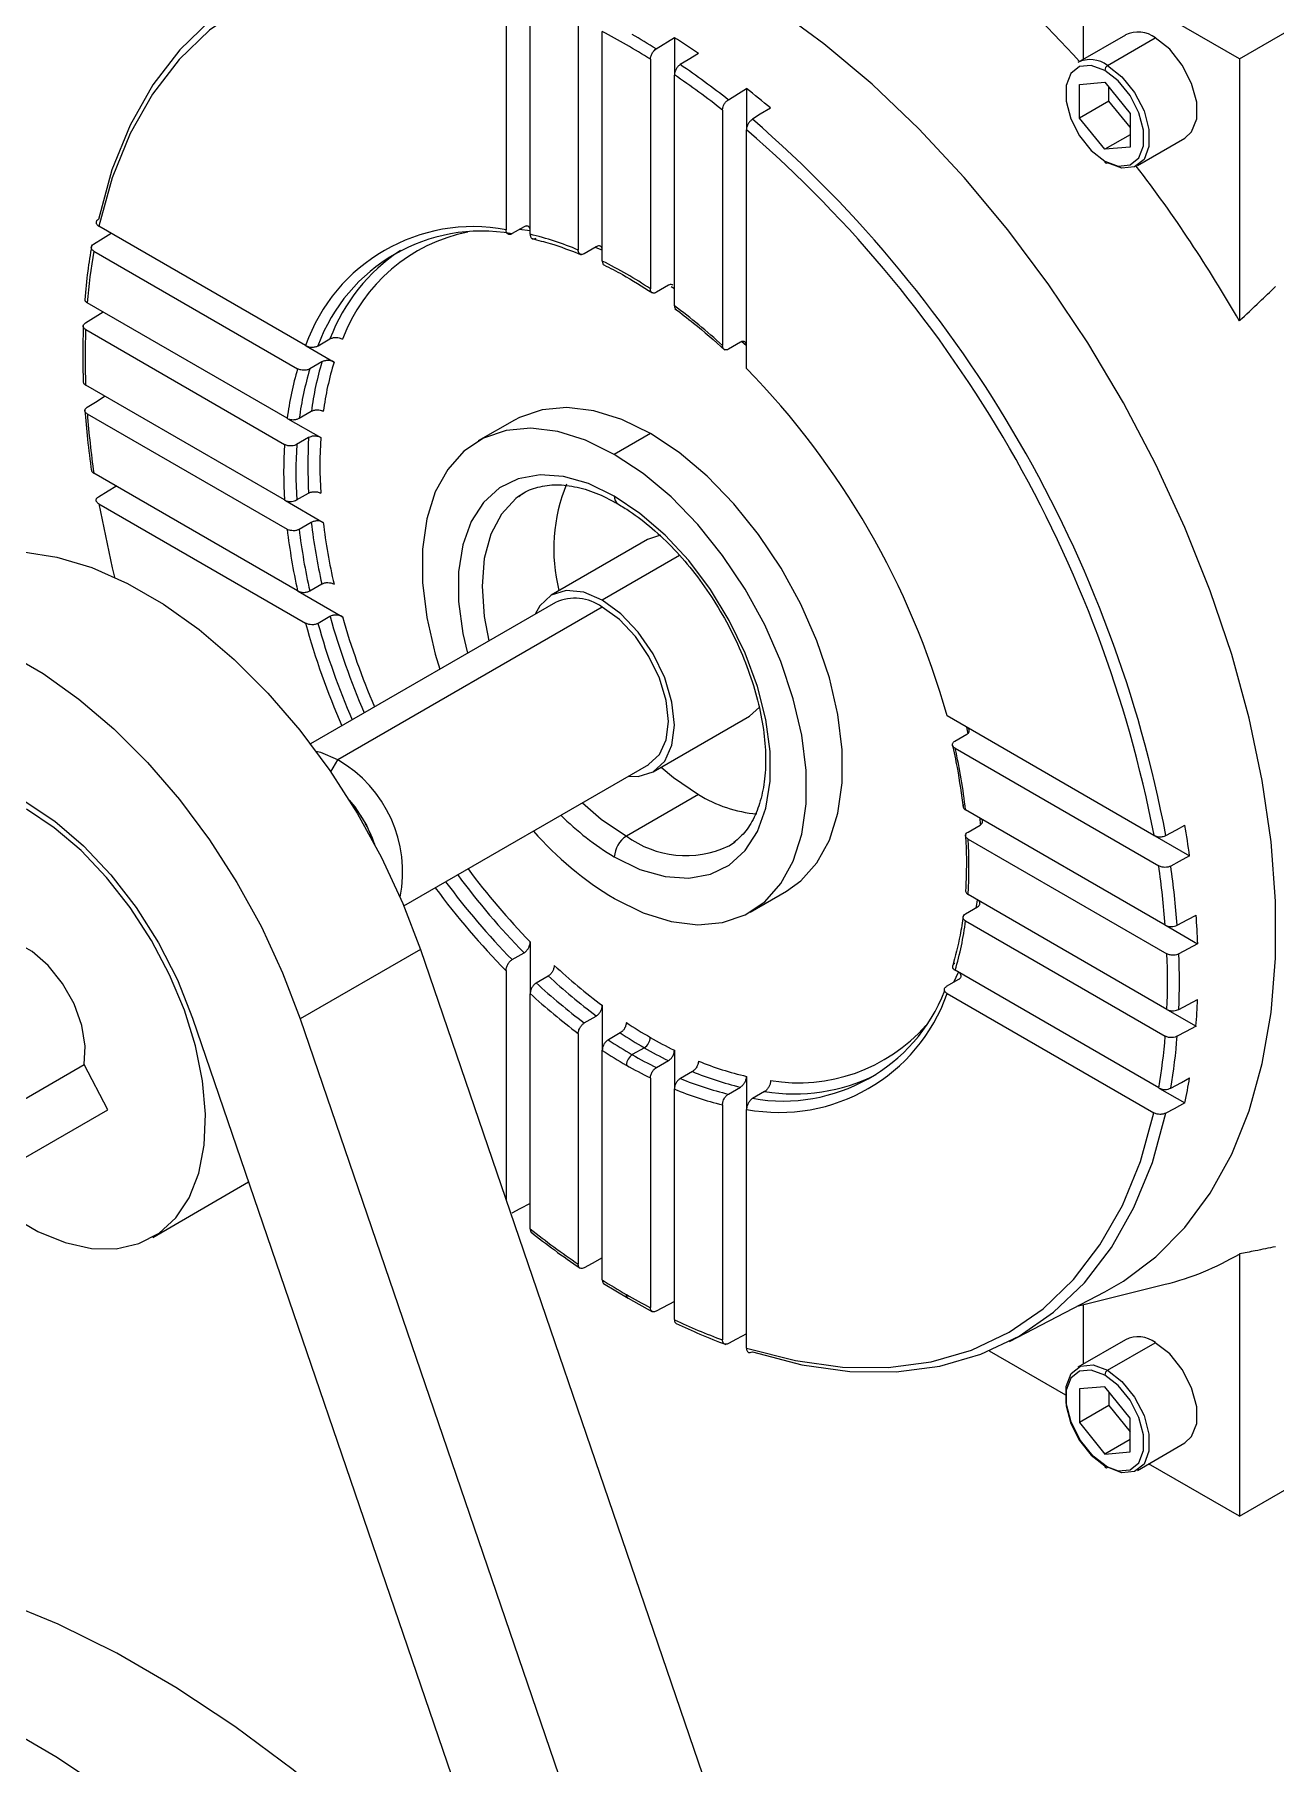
# Model space of a CAD drawing. Header units: millimetres. Extents: x 0 to 841, y 0 to 594.
# Drawn here: x 287.3 to 360.3, y 360.6 to 462.3 of the extents above; entities that cross this region are included whole.
import ezdxf

# ---------------------------------------------------------------- set-up
doc = ezdxf.new("R2010")
doc.units = ezdxf.units.MM

msp = doc.modelspace()

# ---------------------------------------------------------------- linework, layer by layer
at = {"color": 7, "linetype": 'Continuous', "lineweight": 25}
for p, q in [((358.15, 460.9), (348.96, 466.21)), ((348.96, 466.21), (348.96, 460.86)), ((315.02, 464.9), (315.02, 450.85)), ((316.43, 450.58), (316.43, 464.41)), ((358.15, 460.9), (363.81, 464.17)), ((319.26, 463.22), (319.26, 449.65)), ((320.67, 449), (320.67, 462.51)), ((323.84, 461.49), (324.92, 462.15)), ((324.92, 462.15), (324.92, 459.95)), ((351.45, 462.3), (348.65, 460.68)), ((350.4, 460.51), (353.2, 462.13)), ((323.5, 460.88), (323.5, 447.37)), ((358.15, 460.9), (358.15, 445.48)), ((324.92, 446.38), (324.92, 459.95)), ((329.16, 459.16), (329.16, 456.73)), ((348.75, 459.4), (350.23, 459.54)), ((348.75, 457.42), (348.75, 459.4)), ((350.23, 459.54), (351.72, 457.69)), ((350.48, 458.42), (350.48, 459.23)), ((327.74, 457.88), (327.74, 444.04)), ((350.48, 458.42), (348.75, 457.42)), ((351.72, 456.88), (350.48, 458.42)), ((329.16, 442.68), (329.16, 456.73)), ((350.23, 455.58), (348.75, 457.42)), ((351.72, 457.69), (351.72, 455.71)), ((351.72, 456.43), (350.23, 455.58)), ((351.72, 455.71), (350.23, 455.58)), ((352.15, 454.62), (354.95, 456.24)), ((303.22, 444.03), (291.05, 451.06)), ((316.08, 451.02), (315.37, 450.62)), ((316.43, 450.79), (315.79, 450.86)), ((290.76, 449.59), (302.75, 442.67)), ((320.32, 449.85), (319.61, 449.44)), ((324.56, 447.58), (323.86, 447.17)), ((302.13, 439.76), (290.38, 446.54)), ((324.92, 447.37), (324.73, 447.49)), ((290.27, 445.37), (291.31, 446.01)), ((290.29, 444.97), (301.98, 438.21)), ((303.26, 444.01), (304.9, 443.06)), ((303.95, 444.02), (304.65, 444.43)), ((328.8, 444.23), (328.1, 443.82)), ((329.16, 444.01), (328.87, 444.28)), ((304.17, 443.07), (303.47, 442.66)), ((301.98, 434.95), (290.29, 441.7)), ((290.38, 440.01), (302.13, 433.23)), ((302.18, 439.73), (304.11, 438.62)), ((302.85, 439.76), (303.55, 440.17)), ((315.5, 439.65), (313.38, 438.42)), ((303.4, 438.62), (302.69, 438.21)), ((323.5, 438.86), (321.38, 437.63)), ((302.75, 429.61), (290.76, 436.53)), ((302.69, 434.95), (303.4, 435.35)), ((316.09, 435.37), (315.69, 435.11)), ((291.05, 434.73), (303.22, 427.7)), ((302.03, 434.92), (304.26, 433.63)), ((303.55, 433.63), (302.85, 433.22)), ((323.33, 432.62), (317.67, 429.35)), ((324.09, 432.88), (323.33, 432.62)), ((325.21, 431.68), (320.67, 429.06)), ((302.79, 429.58), (305.39, 428.08)), ((303.47, 429.6), (304.17, 430.01)), ((317.92, 428.92), (303.5, 420.6)), ((320.67, 428.65), (305.12, 419.67)), ((304.65, 428.1), (303.95, 427.69)), ((323.67, 418.96), (329.33, 422.23)), ((353.12, 415.22), (340.96, 422.25)), ((341.41, 420.76), (342.12, 421.17)), ((342.19, 421.2), (342.11, 421.58)), ((341.43, 420.34), (353.41, 413.42)), ((304.7, 418.95), (305.12, 419.67)), ((309, 411.07), (323.42, 419.39)), ((326.33, 417.63), (322.09, 415.18)), ((353.79, 409.94), (342.04, 416.72)), ((342.92, 415.87), (342.9, 416.23)), ((306.8, 415.81), (307.28, 414.7)), ((342.19, 415.41), (342.9, 415.82)), ((342.19, 415), (353.89, 408.25)), ((353.17, 415.2), (355.22, 414.01)), ((328.09, 414.58), (328.48, 414.84)), ((329.38, 410.71), (331.5, 411.93)), ((342.04, 410.6), (342.74, 411.01)), ((353.89, 404.98), (342.19, 411.74)), ((342.04, 410.19), (353.79, 403.4)), ((353.84, 409.91), (355.69, 408.84)), ((316.43, 408.96), (316.43, 405.9)), ((309.98, 408.5), (302.91, 404.42)), ((309.98, 408.5), (330.26, 349.21)), ((315.37, 407.91), (316.08, 408.31)), ((355.69, 408.84), (354.58, 408.24)), ((315.02, 407.26), (315.02, 393.78)), ((317.49, 406.94), (316.78, 406.53)), ((341.35, 406.58), (341.62, 407.17)), ((353.41, 400.36), (341.43, 407.28)), ((316.43, 392.07), (316.43, 405.9)), ((340.93, 406.34), (341.64, 406.75)), ((340.96, 405.91), (353.12, 398.89)), ((320.67, 405.21), (320.67, 402.58)), ((353.93, 404.96), (355.6, 403.99)), ((354.58, 404.98), (355.69, 405.57)), ((296.57, 404.47), (316.97, 344.8)), ((302.91, 404.42), (322.65, 346.69)), ((319.61, 404.18), (320.32, 404.59)), ((319.26, 403.57), (319.26, 389.99)), ((321.73, 403.6), (321.03, 403.19)), ((320.67, 389.07), (320.67, 402.58)), ((323.15, 402.72), (322.44, 402.32)), ((323.86, 401.56), (324.56, 401.97)), ((324.92, 402.58), (324.92, 400.3)), ((276.05, 393.56), (290.19, 401.73)), ((291.59, 399.08), (290.19, 401.73)), ((323.5, 400.94), (323.5, 387.44)), ((325.98, 401.33), (325.27, 400.92)), ((329.16, 401.04), (329.16, 399.1)), ((324.92, 386.73), (324.92, 400.3)), ((328.1, 400), (328.8, 400.41)), ((330.22, 400.15), (329.51, 399.74)), ((353.46, 400.33), (354.94, 399.48)), ((277.45, 390.91), (291.59, 399.08)), ((327.74, 399.37), (327.74, 385.54)), ((329.16, 385.05), (329.16, 399.1)), ((294.23, 391.57), (299.87, 394.83)), ((358.15, 390.59), (358.15, 375.17)), ((320.75, 388.86), (322.19, 387.99)), ((348.61, 387.52), (353.79, 388.81)), ((322.19, 387.99), (323.63, 387.19)), ((324.92, 387.8), (323.84, 387.22)), ((344.62, 385.44), (350.24, 388.37)), ((348.96, 387.61), (348.96, 384.11)), ((351.45, 385.55), (348.65, 383.93)), ((343.44, 384.89), (347.92, 382.3)), ((350.4, 383.75), (353.2, 385.37)), ((350.23, 382.78), (348.75, 382.65)), ((348.75, 382.65), (348.75, 380.67)), ((351.72, 380.93), (350.23, 382.78)), ((350.48, 382.47), (350.48, 381.67)), ((350.48, 381.67), (348.75, 380.67)), ((350.48, 381.67), (351.72, 380.13)), ((348.75, 380.67), (350.23, 378.82)), ((351.72, 378.95), (351.72, 380.93)), ((351.72, 379.68), (350.23, 378.82)), ((352.15, 377.86), (354.95, 379.48)), ((350.23, 378.82), (351.72, 378.95)), ((358.15, 375.17), (363.81, 378.43)), ((358.15, 375.17), (352.81, 378.25))]:
    msp.add_line(p, q, dxfattribs=at)
at = {"color": 7, "linetype": 'Continuous', "lineweight": 25, "flags": 128}
for points in [[(315.36, 465.51), (312.44, 466.27), (309.61, 466.66), (306.9, 466.69), (304.32, 466.35), (301.91, 465.65), (299.67, 464.59), (297.63, 463.18), (295.82, 461.44), (294.24, 459.38), (292.9, 457.01), (291.83, 454.37), (291.03, 451.46)], [(315.02, 464.9), (312.15, 465.63), (309.37, 466.01), (306.7, 466.04), (304.16, 465.7), (301.78, 465), (299.58, 463.96), (297.57, 462.58), (295.78, 460.86), (294.22, 458.83), (292.91, 456.51), (291.85, 453.91), (291.05, 451.06)], [(350.24, 388.37), (351.33, 389), (353.24, 390.42), (354.95, 392.15), (356.44, 394.17), (357.7, 396.46), (358.72, 399.01), (359.49, 401.8), (360.01, 404.8), (360.27, 407.99), (360.27, 411.35), (360.01, 414.84), (359.49, 418.44), (358.72, 422.12), (357.7, 425.85), (356.44, 429.6), (354.95, 433.34), (353.24, 437.04), (351.33, 440.67), (349.23, 444.2), (346.95, 447.61), (344.53, 450.85), (341.97, 453.92), (339.3, 456.78), (336.54, 459.41), (333.71, 461.79), (330.83, 463.91)], [(354.95, 456.24), (355.34, 456.6), (355.64, 457.37), (355.64, 458.36), (355.34, 459.46), (354.79, 460.54), (354.05, 461.47), (353.2, 462.13)], [(326.33, 461.22), (325.73, 460.85), (325.26, 460.56)], [(350.23, 460.22), (349.44, 460.52), (348.75, 460.46), (348.23, 460.04), (347.96, 459.33), (347.96, 458.41), (348.23, 457.38), (348.75, 456.37), (349.44, 455.51), (350.23, 454.89)], [(350.23, 454.89), (351.02, 454.59), (351.72, 454.66), (352.23, 455.07), (352.51, 455.78), (352.51, 456.71), (352.23, 457.73), (351.72, 458.74), (351.02, 459.61), (350.23, 460.22)], [(350.4, 460.51), (351.24, 459.85), (351.99, 458.92), (352.54, 457.84), (352.83, 456.74), (352.83, 455.75), (352.54, 454.98), (351.99, 454.54), (351.24, 454.48), (350.4, 454.79)], [(328.09, 458.49), (328.69, 458.87), (329.16, 459.16)], [(330.57, 458.01), (329.97, 457.64), (329.5, 457.35)], [(290.74, 449.99), (291.32, 450.35), (291.78, 450.64)], [(320.67, 449.64), (320.31, 449.78), (320.25, 449.81)], [(290.37, 440.41), (290.95, 440.77), (291.4, 441.05)], [(323.5, 438.86), (321.82, 439.68), (320.17, 440.2), (318.59, 440.4), (317.13, 440.26), (315.81, 439.81), (315.5, 439.65)], [(321.38, 437.63), (319.69, 438.46), (318.05, 438.98), (316.47, 439.17), (315.01, 439.04), (313.69, 438.59), (312.53, 437.82), (311.58, 436.75), (310.85, 435.42), (310.35, 433.84), (310.1, 432.06), (310.1, 430.1), (310.35, 428.03), (310.85, 425.87), (311.12, 424.99)], [(331.5, 411.93), (332.35, 412.54), (333.3, 413.6), (334.03, 414.94), (334.53, 416.52), (334.78, 418.3), (334.78, 420.25), (334.53, 422.33), (334.03, 424.48), (333.3, 426.67), (332.35, 428.83), (331.2, 430.93), (329.87, 432.91), (328.41, 434.73), (326.84, 436.35), (325.19, 437.74), (323.5, 438.86)], [(321.38, 411.5), (323.07, 410.67), (324.72, 410.16), (326.29, 409.96), (327.75, 410.09), (329.08, 410.55), (330.23, 411.31), (331.18, 412.38), (331.91, 413.71), (332.41, 415.29), (332.66, 417.08), (332.66, 419.03), (332.41, 421.11), (331.91, 423.26), (331.18, 425.44), (330.23, 427.61), (329.08, 429.7), (327.75, 431.68), (326.29, 433.5), (324.72, 435.13), (323.07, 436.51), (321.38, 437.63)], [(321.38, 435.18), (319.87, 435.91), (318.4, 436.33), (317.01, 436.43), (315.73, 436.2), (314.62, 435.66), (313.68, 434.81), (312.96, 433.69), (312.47, 432.32), (312.22, 430.73), (312.22, 428.98), (312.47, 427.1), (312.74, 425.93)], [(291.03, 435.13), (291.61, 435.49), (292.06, 435.77)], [(291.05, 434.73), (291.85, 430.95), (291.98, 430.41)], [(315.69, 435.11), (315.59, 435.03), (314.74, 434.12), (314.11, 432.93), (313.73, 431.5), (313.6, 429.87), (313.73, 428.1), (314, 426.66)], [(321.38, 413.95), (322.89, 413.22), (324.37, 412.8), (325.76, 412.71), (327.03, 412.93), (328.14, 413.47), (329.08, 414.32), (329.8, 415.44), (330.29, 416.82), (330.54, 418.4), (330.54, 420.15), (330.29, 422.03), (329.8, 423.97), (329.08, 425.93), (328.14, 427.85), (327.03, 429.68), (325.76, 431.38), (324.37, 432.88), (322.89, 434.16), (321.38, 435.18)], [(281.05, 430.73), (281.36, 430.9), (282.97, 431.54), (284.73, 431.88), (286.61, 431.89), (288.59, 431.59), (290.65, 430.97), (292.75, 430.04), (294.86, 428.82), (296.96, 427.33), (299.01, 425.57), (301, 423.59), (302.88, 421.4), (304.64, 419.03), (306.25, 416.52), (307.69, 413.91), (308.94, 411.22), (309.98, 408.5)], [(320.67, 429.06), (319.58, 429.52), (318.55, 429.63), (317.67, 429.35), (317, 428.73), (316.72, 428.23)], [(322.22, 418.7), (322.79, 418.69), (323.67, 418.96), (324.35, 419.59), (324.77, 420.52), (324.92, 421.71), (324.77, 423.06), (324.35, 424.49), (323.67, 425.89), (322.79, 427.18), (321.77, 428.26), (320.67, 429.06)], [(323.42, 419.39), (323.42, 419.4), (324.04, 419.97), (324.43, 420.83), (324.56, 421.91), (324.43, 423.15), (324.04, 424.46), (323.42, 425.75), (322.62, 426.92), (321.68, 427.92), (320.67, 428.65)], [(270.55, 423.1), (271.59, 424.62), (272.84, 425.86), (274.28, 426.81), (275.9, 427.46), (277.66, 427.8), (279.54, 427.81), (281.52, 427.51), (283.58, 426.89), (285.68, 425.96), (287.79, 424.74), (289.89, 423.24), (291.94, 421.49), (293.92, 419.51), (295.81, 417.32), (297.57, 414.95), (299.18, 412.44), (300.62, 409.83), (301.87, 407.14), (302.91, 404.42)], [(329.33, 422.23), (329.33, 422.23), (329.93, 422.76)], [(305.12, 419.67), (304.11, 420.1), (303.83, 420.16)], [(324.13, 419.23), (324.86, 418.62), (326.33, 417.63)], [(276.9, 415.83), (277.79, 417.04), (278.9, 417.94), (280.22, 418.5), (281.7, 418.71), (283.3, 418.56), (285, 418.06), (286.73, 417.22), (288.47, 416.06), (290.16, 414.61), (291.77, 412.9), (293.25, 410.98), (294.56, 408.9), (295.68, 406.72), (296.57, 404.47)], [(305.79, 417.29), (306.11, 416.89), (306.8, 415.81)], [(319.5, 417.13), (320.61, 416.18), (322.09, 415.18)], [(285.84, 392.88), (287.46, 391.92), (289.07, 391.27), (290.62, 390.92), (292.08, 390.9), (293.42, 391.2), (294.6, 391.81), (295.59, 392.71), (296.38, 393.9), (296.94, 395.34), (297.26, 396.99), (297.33, 398.82), (297.16, 400.78), (296.74, 402.84), (296.09, 404.93), (295.22, 407.02), (294.15, 409.04), (292.9, 410.97), (291.51, 412.74), (290.01, 414.32), (288.43, 415.67), (286.81, 416.76)], [(353.83, 415.21), (354.45, 415.55), (354.94, 415.81)], [(355.22, 414.01), (354.6, 413.68), (354.11, 413.41)], [(342.67, 410.97), (342.68, 411.04), (342.74, 411.42)], [(354.49, 409.93), (355.11, 410.26), (355.6, 410.53)], [(290.19, 401.73), (290.26, 402.82), (290.06, 404.04), (289.6, 405.3), (288.92, 406.51), (288.08, 407.56), (287.13, 408.39), (286.15, 408.93), (285.22, 409.13), (284.4, 408.98), (284.23, 408.89)], [(355.6, 403.99), (354.98, 403.66), (354.49, 403.4)], [(354.11, 400.35), (354.74, 400.68), (355.22, 400.95)], [(329.16, 385.05), (332.03, 384.32), (334.81, 383.94), (337.48, 383.91), (340.02, 384.25), (342.39, 384.94), (344.6, 385.99), (346.6, 387.37), (348.39, 389.09), (349.95, 391.12), (351.27, 393.44), (352.33, 396.04), (353.12, 398.89)], [(329.5, 384.83), (332.42, 384.07), (335.24, 383.68), (337.96, 383.65), (340.53, 383.99), (342.95, 384.69), (345.19, 385.75), (347.22, 387.16), (349.04, 388.9), (350.62, 390.97), (351.95, 393.33), (353.03, 395.98), (353.83, 398.88)], [(354.94, 399.48), (354.32, 399.14), (353.83, 398.88)], [(316.43, 393.57), (315.83, 393.25), (315.36, 393)], [(320.67, 390.36), (320.07, 390.04), (319.6, 389.78)], [(329.16, 385.89), (328.56, 385.57), (328.09, 385.32)], [(354.95, 379.48), (355.34, 379.85), (355.64, 380.61), (355.64, 381.6), (355.34, 382.71), (354.79, 383.79), (354.05, 384.71), (353.2, 385.37)], [(350.4, 378.04), (349.55, 378.7), (348.8, 379.62), (348.25, 380.7), (347.96, 381.81), (347.96, 382.8), (348.25, 383.56), (348.8, 384), (349.55, 384.07), (350.4, 383.75)], [(350.23, 383.47), (349.44, 383.76), (348.75, 383.7), (348.23, 383.29), (347.96, 382.58), (347.96, 381.65), (348.23, 380.62), (348.75, 379.61), (349.44, 378.75), (350.23, 378.13)], [(350.23, 378.13), (351.02, 377.84), (351.72, 377.9), (352.23, 378.31), (352.51, 379.02), (352.51, 379.95), (352.23, 380.98), (351.72, 381.99), (351.02, 382.85), (350.23, 383.47)], [(350.4, 383.75), (351.24, 383.09), (351.99, 382.17), (352.54, 381.09), (352.83, 379.99), (352.83, 378.99), (352.54, 378.23), (351.99, 377.79), (351.24, 377.72), (350.4, 378.04)], [(316.32, 346.69), (315.59, 347.55), (312.44, 351.06), (309.2, 354.35), (305.87, 357.42), (302.48, 360.24), (299.05, 362.8), (295.59, 365.09), (292.12, 367.1), (288.66, 368.81), (285.22, 370.22), (281.83, 371.32), (278.51, 372.11), (275.26, 372.57), (272.11, 372.71), (269.07, 372.53), (266.16, 372.02), (263.39, 371.2), (261.13, 370.23)], [(309.49, 342.33), (308.52, 343.47), (305.37, 346.98), (302.13, 350.27), (298.8, 353.33), (295.41, 356.16), (291.98, 358.72), (288.52, 361.01), (285.05, 363.02), (281.59, 364.73), (278.15, 366.14), (274.76, 367.24), (271.43, 368.02), (268.19, 368.49), (265.04, 368.63), (262, 368.44), (261.56, 368.39)]]:
    msp.add_lwpolyline(points, dxfattribs=at)
at = {"color": 7, "linetype": 'Continuous', "lineweight": 25}
for centre, radius, start, end in [((304.61, 420.61), 59.66, 42.2774, 59.1869), ((300.89, 424.98), 42.43, 57.7969, 62.2085), ((300.26, 423.95), 44.33, 57.8567, 59.9911), ((299.78, 422.13), 47.26, 55.8115, 57.8599), ((352.19, 460.81), 1.67, 52.4853, 116.2043), ((349.38, 459.19), 1.67, 52.4853, 116.2043), ((296.14, 417.72), 51.11, 51.8024, 55.734), ((296.25, 417.91), 51.58, 51.8869, 55.7794), ((350.59, 460.21), 0.359, 122.6055, 177.3945), ((294.61, 415.06), 56.02, 50.0619, 51.9235), ((281.12, 401.32), 73.34, 10.9264, 49.0736), ((281.04, 401.28), 74.11, 10.8368, 49.1632), ((350.33, 454.87), 0.102, 170.786, 309.2033), ((287.41, 405), 81.5, 29.7787, 37.4771), ((313.09, 440.57), 10.46, 79.3714, 160.6393), ((313.58, 440.52), 10.25, 79.9614, 160.0493), ((314.75, 440.92), 9.99, 101.4226, 159.5194), ((324.58, 443.82), 34.31, 170.3113, 175.4398), ((314.81, 440.58), 10.86, 123.5899, 159.2476), ((311.94, 432.12), 19, 67.3503, 76.3377), ((308.69, 424.98), 26.85, 56.5159, 63.4894), ((303.7, 417.84), 35.56, 47.4641, 53.3787), ((332.69, 443.33), 42.44, 177.7946, 182.2054), ((320.98, 437.33), 19, 163.6679, 172.6537), ((321.23, 437.34), 18.54, 163.3202, 172.5153), ((321.94, 437.75), 18.54, 163.3202, 172.5153), ((322.19, 437.76), 18.09, 162.9572, 172.3717), ((295.08, 409.39), 47.64, 15.6598, 44.3402), ((341.36, 443.82), 51.12, 184.268, 188.1991), ((329.73, 436.99), 26.38, 176.4514, 183.5486), ((329.97, 436.99), 25.91, 176.3867, 183.6133), ((328.79, 436.58), 26.86, 176.5138, 183.4862), ((329.03, 436.58), 26.38, 176.4514, 183.5486), ((327.85, 432.08), 10.03, 157.6853, 194.1919), ((321.88, 435.13), 0.503, 174.3799, 234.2983), ((338.41, 437.75), 35.1, 186.7356, 192.7429), ((338.64, 437.76), 34.63, 186.8521, 192.956), ((337.47, 437.33), 35.57, 186.623, 192.5368), ((337.7, 437.34), 35.1, 186.7356, 192.7429), ((319.06, 426.41), 2.76, 54.3174, 114.3721), ((346.69, 439.7), 45.1, 195.4287, 203.5733), ((346.68, 439.67), 44.38, 195.6683, 203.446), ((347.39, 440.08), 44.38, 195.6683, 203.446), ((347.37, 440.06), 43.66, 195.9168, 203.3145), ((306.71, 412.62), 35.57, 6.623, 12.5368), ((301.27, 413.04), 7.66, 348.9748, 59.8315), ((300.07, 412.26), 7.61, 18.6805, 41.3141), ((330.45, 424.27), 7.82, 238.1876, 264.9533), ((329.51, 427.61), 15.89, 224.8226, 239.2226), ((331.63, 428.66), 19.98, 221.3118, 239.152), ((322.92, 413.88), 1.54, 122.6055, 177.3945), ((325.58, 419.9), 5.87, 233.4704, 295.2191), ((315.38, 413.37), 26.86, 356.5138, 3.4862), ((299.75, 406.14), 56.03, 8.078, 9.9393), ((347.79, 439.33), 43.66, 216.68, 224.0837), ((302.81, 406.13), 51.12, 4.268, 8.1991), ((303.04, 406.13), 51.59, 4.2226, 8.1146), ((347.14, 438.91), 45.1, 216.4212, 224.5718), ((347.11, 438.92), 44.38, 216.5485, 224.3322), ((347.82, 439.32), 44.38, 216.5485, 224.3322), ((323.2, 412.62), 19, 343.6679, 352.6537), ((308.46, 407.07), 47.27, 2.1425, 4.1906), ((311.48, 406.62), 42.44, 357.7946, 2.2054), ((311.71, 406.61), 42.91, 357.8188, 2.1812), ((341.31, 432.72), 35.09, 227.2581, 233.2661), ((341.44, 432.91), 34.62, 227.0449, 233.1496), ((340.47, 432.11), 35.56, 227.4641, 233.3787), ((340.6, 432.31), 35.09, 227.2581, 233.2661), ((331.09, 409.38), 10.46, 259.3714, 340.6393), ((331.31, 409.81), 10.22, 259.8977, 338.6175), ((316.92, 407.07), 38.8, 355.4499, 357.7859), ((337.19, 427.01), 27.35, 236.4857, 239.9716), ((332.22, 410.65), 9.99, 260.4893, 318.5737), ((336.36, 426.4), 27.82, 236.547, 239.9727), ((337.07, 426.81), 27.82, 236.547, 239.9727), ((322.73, 403.37), 0.768, 302.6055, 357.3945), ((335.77, 424.56), 24.52, 239.968, 243.717), ((319.59, 406.13), 34.31, 350.3113, 355.4398), ((319.82, 406.13), 34.78, 350.4287, 355.4916), ((336.24, 426.19), 28.29, 236.6062, 239.9737), ((322.86, 401.67), 0.768, 122.6055, 177.3945), ((334.95, 423.95), 24.99, 239.9693, 243.6487), ((335.65, 424.36), 24.99, 239.9693, 243.6487), ((333.21, 418.66), 18.08, 247.6323, 257.0485), ((334.83, 423.75), 25.46, 239.9705, 243.5829), ((332.37, 418.04), 18.54, 247.4887, 256.6855), ((333.07, 418.45), 18.54, 247.4887, 256.6855), ((331.96, 410.86), 10.85, 260.7601, 296.4064), ((324.55, 406.14), 31.11, 347.64, 350.3951), ((332.23, 417.83), 19, 247.3503, 256.3377), ((348.04, 432.23), 51.11, 231.8024, 235.734), ((349.86, 404.68), 16.35, 283.8974, 300.4704), ((344.02, 426.19), 43.86, 237.8332, 239.9908), ((342.61, 423.74), 41.03, 239.99, 242.2457), ((322.33, 388.19), 0.247, 173.8287, 234.8248), ((339.65, 417.7), 34.3, 244.5636, 249.6931), ((352.19, 384.05), 1.67, 52.4853, 116.2043), ((350.59, 383.45), 0.359, 122.6055, 177.3945), ((350.33, 378.12), 0.102, 170.786, 309.2033)]:
    msp.add_arc(centre, radius, start, end, dxfattribs=at)
for points, knots in [([(323.5, 460.88), (323.5, 460.91), (323.51, 460.98), (323.54, 461.08), (323.58, 461.18), (323.64, 461.29), (323.73, 461.4), (323.81, 461.46), (323.84, 461.49)], [0, 0, 0, 0, 0.153843, 0.299506, 0.436985, 0.566277, 0.79935, 1, 1, 1, 1]), ([(325.26, 460.56), (325.21, 460.53), (325.12, 460.46), (325.01, 460.31), (324.95, 460.17), (324.92, 460.05), (324.92, 459.99), (324.92, 459.95)], [0, 0, 0, 0, 0.24282, 0.499273, 0.711913, 0.846625, 1, 1, 1, 1]), ([(327.74, 457.88), (327.75, 457.92), (327.75, 457.98), (327.78, 458.1), (327.84, 458.24), (327.95, 458.39), (328.04, 458.46), (328.09, 458.49)], [0, 0, 0, 0, 0.153409, 0.288025, 0.500136, 0.757348, 1, 1, 1, 1]), ([(329.5, 457.35), (329.46, 457.31), (329.39, 457.26), (329.31, 457.16), (329.24, 457.06), (329.19, 456.95), (329.16, 456.83), (329.16, 456.77), (329.16, 456.73)], [0, 0, 0, 0, 0.241665, 0.368751, 0.49987, 0.711713, 0.84639, 1, 1, 1, 1]), ([(291.03, 451.46), (290.99, 451.43), (290.93, 451.39), (290.9, 451.32), (290.89, 451.25), (290.92, 451.18), (290.98, 451.11), (291.02, 451.07), (291.05, 451.06)], [0, 0, 0, 0, 0.241665, 0.368751, 0.49987, 0.711713, 0.84639, 1, 1, 1, 1]), ([(315.37, 450.62), (315.35, 450.6), (315.3, 450.58), (315.23, 450.57), (315.17, 450.57), (315.1, 450.6), (315.05, 450.66), (315.02, 450.75), (315.02, 450.81), (315.02, 450.85)], [0, 0, 0, 0, 0.117706, 0.239981, 0.367414, 0.500538, 0.703207, 0.839889, 1, 1, 1, 1]), ([(316.43, 450.79), (316.43, 450.82), (316.43, 450.89), (316.39, 450.97), (316.35, 451.04), (316.28, 451.07), (316.21, 451.07), (316.15, 451.06), (316.1, 451.04), (316.08, 451.02)], [0, 0, 0, 0, 0.152925, 0.287233, 0.499371, 0.631412, 0.758497, 0.881159, 1, 1, 1, 1]), ([(290.63, 449.9), (290.55, 449.4), (290.38, 448.37), (290.28, 447.3), (290.23, 446.73)], [0, 0, 0, 0, 0.480087, 1, 1, 1, 1]), ([(290.76, 449.59), (290.74, 449.61), (290.69, 449.64), (290.63, 449.71), (290.6, 449.8), (290.63, 449.91), (290.71, 449.97), (290.74, 449.99)], [0, 0, 0, 0, 0.1534087, 0.2880253, 0.5001361, 0.7573479, 1, 1, 1, 1]), ([(316.43, 450.58), (316.43, 450.54), (316.44, 450.48), (316.47, 450.39), (316.52, 450.34), (316.59, 450.31), (316.65, 450.31), (316.72, 450.32), (316.76, 450.34), (316.78, 450.35)], [0, 0, 0, 0, 0.159596, 0.296193, 0.499847, 0.63193, 0.759094, 0.881665, 1, 1, 1, 1]), ([(316.55, 450.32), (316.9, 450.23), (317.85, 450), (318.82, 449.62), (319.44, 449.38)], [0, 0, 0, 0, 0.36698, 1, 1, 1, 1]), ([(319.61, 449.44), (319.57, 449.42), (319.5, 449.39), (319.42, 449.39), (319.35, 449.42), (319.3, 449.47), (319.27, 449.55), (319.26, 449.62), (319.26, 449.65)], [0, 0, 0, 0, 0.241548, 0.368807, 0.500117, 0.704788, 0.84117, 1, 1, 1, 1]), ([(320.67, 449.64), (320.67, 449.67), (320.67, 449.73), (320.64, 449.81), (320.58, 449.87), (320.52, 449.9), (320.43, 449.9), (320.36, 449.87), (320.32, 449.85)], [0, 0, 0, 0, 0.151925, 0.285975, 0.499632, 0.629957, 0.756932, 1, 1, 1, 1]), ([(320.67, 449), (320.68, 448.97), (320.68, 448.91), (320.71, 448.84), (320.75, 448.79), (320.78, 448.78), (320.79, 448.77)], [0, 0, 0, 0, 0.299661, 0.581687, 0.846073, 1, 1, 1, 1]), ([(320.76, 448.78), (321.13, 448.6), (322.08, 448.11), (323.03, 447.51), (323.62, 447.13)], [0, 0, 0, 0, 0.382294, 1, 1, 1, 1]), ([(324.82, 447.59), (324.81, 447.6), (324.77, 447.63), (324.68, 447.63), (324.6, 447.59), (324.56, 447.58)], [0, 0, 0, 0, 0.163377, 0.611458, 1, 1, 1, 1]), ([(290.24, 446.76), (290.24, 446.76), (290.22, 446.72), (290.25, 446.66), (290.31, 446.59), (290.36, 446.56), (290.38, 446.54)], [0, 0, 0, 0, 0.078011, 0.469545, 0.71759, 1, 1, 1, 1]), ([(323.86, 447.17), (323.82, 447.15), (323.74, 447.11), (323.65, 447.12), (323.58, 447.16), (323.54, 447.2), (323.51, 447.28), (323.5, 447.34), (323.5, 447.37)], [0, 0, 0, 0, 0.19416, 0.425016, 0.554841, 0.693947, 0.842334, 1, 1, 1, 1]), ([(358.15, 445.48), (358.55, 445.86), (359.25, 446.53), (359.96, 447.2), (360.27, 447.5)], [0, 0, 0, 0, 0.559983, 1, 1, 1, 1]), ([(324.92, 446.38), (324.92, 446.35), (324.92, 446.29), (324.95, 446.21), (324.99, 446.18), (325.01, 446.16)], [0, 0, 0, 0, 0.342059, 0.635808, 1, 1, 1, 1]), ([(324.95, 446.2), (325.32, 445.92), (326.3, 445.18), (327.27, 444.32), (327.88, 443.77)], [0, 0, 0, 0, 0.367042, 1, 1, 1, 1]), ([(290.14, 445.21), (290.13, 444.67), (290.09, 443.58), (290.13, 442.44), (290.14, 441.86)], [0, 0, 0, 0, 0.489698, 1, 1, 1, 1]), ([(290.29, 444.97), (290.26, 444.98), (290.21, 445.02), (290.16, 445.08), (290.14, 445.14), (290.14, 445.21), (290.17, 445.29), (290.24, 445.34), (290.27, 445.37)], [0, 0, 0, 0, 0.153843, 0.299506, 0.436985, 0.566277, 0.79935, 1, 1, 1, 1]), ([(304.65, 444.43), (304.68, 444.44), (304.73, 444.47), (304.82, 444.49), (304.92, 444.51), (305.05, 444.51), (305.18, 444.49), (305.3, 444.46), (305.36, 444.43), (305.39, 444.41)], [0, 0, 0, 0, 0.118931, 0.241704, 0.368924, 0.501124, 0.713021, 0.847204, 1, 1, 1, 1]), ([(303.22, 444.03), (303.25, 444.02), (303.31, 443.99), (303.43, 443.95), (303.56, 443.94), (303.69, 443.94), (303.79, 443.96), (303.88, 443.98), (303.92, 444.01), (303.95, 444.02)], [0, 0, 0, 0, 0.160189, 0.296951, 0.499792, 0.632803, 0.760144, 0.882347, 1, 1, 1, 1]), ([(328.1, 443.82), (328.08, 443.81), (328.03, 443.79), (327.96, 443.77), (327.9, 443.78), (327.83, 443.81), (327.78, 443.86), (327.75, 443.95), (327.75, 444.01), (327.74, 444.04)], [0, 0, 0, 0, 0.118367, 0.240986, 0.368214, 0.500379, 0.703904, 0.840449, 1, 1, 1, 1]), ([(329.16, 444.01), (329.16, 444.04), (329.15, 444.1), (329.12, 444.19), (329.07, 444.25), (329, 444.28), (328.94, 444.28), (328.87, 444.27), (328.83, 444.24), (328.8, 444.23)], [0, 0, 0, 0, 0.152369, 0.286448, 0.499037, 0.630281, 0.757298, 0.880416, 1, 1, 1, 1]), ([(303.47, 442.66), (303.44, 442.65), (303.4, 442.63), (303.31, 442.6), (303.21, 442.58), (303.08, 442.58), (302.96, 442.59), (302.84, 442.63), (302.78, 442.66), (302.75, 442.67)], [0, 0, 0, 0, 0.118367, 0.240986, 0.368214, 0.500379, 0.703904, 0.840449, 1, 1, 1, 1]), ([(304.9, 443.06), (304.87, 443.08), (304.81, 443.11), (304.69, 443.14), (304.56, 443.16), (304.43, 443.15), (304.34, 443.14), (304.25, 443.11), (304.2, 443.08), (304.17, 443.07)], [0, 0, 0, 0, 0.152369, 0.286448, 0.499037, 0.630281, 0.757298, 0.880416, 1, 1, 1, 1]), ([(290.14, 441.9), (290.14, 441.89), (290.14, 441.86), (290.16, 441.81), (290.21, 441.75), (290.26, 441.72), (290.29, 441.7)], [0, 0, 0, 0, 0.121653, 0.397988, 0.690773, 1, 1, 1, 1]), ([(290.38, 440.01), (290.36, 440.03), (290.3, 440.06), (290.26, 440.12), (290.23, 440.18), (290.23, 440.25), (290.27, 440.34), (290.34, 440.39), (290.37, 440.41)], [0, 0, 0, 0, 0.154043, 0.299835, 0.437376, 0.566671, 0.799603, 1, 1, 1, 1]), ([(290.23, 440.24), (290.28, 439.67), (290.38, 438.48), (290.54, 437.27), (290.62, 436.64)], [0, 0, 0, 0, 0.480069, 1, 1, 1, 1]), ([(302.13, 439.76), (302.17, 439.74), (302.22, 439.71), (302.35, 439.68), (302.47, 439.67), (302.59, 439.68), (302.72, 439.7), (302.8, 439.73), (302.85, 439.76)], [0, 0, 0, 0, 0.158934, 0.295422, 0.500305, 0.631478, 0.75862, 1, 1, 1, 1]), ([(303.55, 440.17), (303.6, 440.19), (303.68, 440.22), (303.81, 440.25), (303.93, 440.25), (304.06, 440.24), (304.18, 440.21), (304.23, 440.18), (304.26, 440.16)], [0, 0, 0, 0, 0.243047, 0.370029, 0.500371, 0.713994, 0.848051, 1, 1, 1, 1]), ([(304.11, 438.62), (304.08, 438.64), (304.02, 438.66), (303.91, 438.69), (303.81, 438.71), (303.68, 438.71), (303.53, 438.68), (303.44, 438.64), (303.4, 438.62)], [0, 0, 0, 0, 0.152724, 0.297582, 0.434574, 0.563699, 0.797375, 1, 1, 1, 1]), ([(302.69, 438.21), (302.65, 438.19), (302.57, 438.15), (302.42, 438.13), (302.29, 438.13), (302.18, 438.14), (302.08, 438.17), (302.02, 438.2), (301.98, 438.21)], [0, 0, 0, 0, 0.19416, 0.425016, 0.554841, 0.693947, 0.842334, 1, 1, 1, 1]), ([(290.62, 436.71), (290.62, 436.68), (290.63, 436.64), (290.69, 436.58), (290.74, 436.54), (290.76, 436.53)], [0, 0, 0, 0, 0.379584, 0.669537, 1, 1, 1, 1]), ([(303.4, 435.35), (303.45, 435.38), (303.53, 435.41), (303.65, 435.43), (303.78, 435.44), (303.9, 435.43), (304.02, 435.4), (304.08, 435.37), (304.11, 435.35)], [0, 0, 0, 0, 0.243087, 0.369873, 0.499806, 0.713879, 0.848039, 1, 1, 1, 1]), ([(315.76, 435.15), (315.76, 435.15), (316, 435.39), (316.63, 435.65), (317.66, 435.89), (318.85, 435.81), (320.1, 435.47), (321.03, 435.04), (321.52, 434.76), (321.59, 434.72)], [0, 0, 0, 0, 0.000025, 0.199815, 0.40623, 0.604354, 0.794734, 0.970726, 1, 1, 1, 1]), ([(291.05, 434.73), (291.02, 434.74), (290.98, 434.78), (290.92, 434.84), (290.89, 434.91), (290.9, 434.98), (290.93, 435.06), (290.99, 435.1), (291.03, 435.13)], [0, 0, 0, 0, 0.1534334, 0.2879695, 0.4996382, 0.6308827, 0.7580921, 1, 1, 1, 1]), ([(301.98, 434.95), (302.02, 434.93), (302.08, 434.9), (302.18, 434.87), (302.29, 434.86), (302.42, 434.86), (302.57, 434.89), (302.65, 434.93), (302.69, 434.95)], [0, 0, 0, 0, 0.157666, 0.306053, 0.445159, 0.574984, 0.80584, 1, 1, 1, 1]), ([(321.59, 434.72), (321.82, 434.58), (322.49, 434.18), (323.62, 433.31), (324.91, 432.07), (326.14, 430.64), (327.25, 429.06), (328.23, 427.36), (329.04, 425.6), (329.66, 423.82), (330.08, 422.07), (330.29, 420.41), (330.29, 418.88), (330.08, 417.52), (329.69, 416.37), (329.14, 415.43), (328.66, 415.01), (328.42, 414.8)], [0, 0, 0, 0, 0.035745, 0.104344, 0.173162, 0.242169, 0.311325, 0.380561, 0.449797, 0.518928, 0.58787, 0.656552, 0.72493, 0.793059, 0.861151, 0.92973, 1, 1, 1, 1]), ([(304.26, 433.63), (304.23, 433.65), (304.18, 433.67), (304.06, 433.71), (303.93, 433.72), (303.81, 433.71), (303.68, 433.69), (303.6, 433.66), (303.55, 433.63)], [0, 0, 0, 0, 0.152072, 0.286251, 0.500114, 0.630303, 0.757152, 1, 1, 1, 1]), ([(302.85, 433.22), (302.8, 433.2), (302.72, 433.17), (302.59, 433.14), (302.47, 433.14), (302.35, 433.15), (302.22, 433.18), (302.17, 433.21), (302.13, 433.23)], [0, 0, 0, 0, 0.241548, 0.368807, 0.500117, 0.704788, 0.84117, 1, 1, 1, 1]), ([(302.75, 429.61), (302.78, 429.59), (302.84, 429.56), (302.96, 429.53), (303.08, 429.51), (303.21, 429.52), (303.31, 429.54), (303.4, 429.56), (303.44, 429.59), (303.47, 429.6)], [0, 0, 0, 0, 0.159596, 0.296193, 0.499847, 0.63193, 0.759094, 0.881665, 1, 1, 1, 1]), ([(304.17, 430.01), (304.2, 430.02), (304.25, 430.04), (304.34, 430.07), (304.43, 430.09), (304.56, 430.09), (304.69, 430.08), (304.81, 430.04), (304.87, 430.01), (304.9, 430)], [0, 0, 0, 0, 0.1195814, 0.2427084, 0.3697471, 0.5010251, 0.7135536, 0.8476248, 1, 1, 1, 1]), ([(303.95, 427.69), (303.92, 427.68), (303.88, 427.65), (303.79, 427.63), (303.69, 427.61), (303.56, 427.61), (303.43, 427.62), (303.31, 427.66), (303.25, 427.69), (303.22, 427.7)], [0, 0, 0, 0, 0.117706, 0.239981, 0.367414, 0.500538, 0.703207, 0.839889, 1, 1, 1, 1]), ([(305.39, 428.08), (305.36, 428.1), (305.3, 428.13), (305.18, 428.16), (305.05, 428.18), (304.92, 428.18), (304.82, 428.16), (304.73, 428.13), (304.68, 428.11), (304.65, 428.1)], [0, 0, 0, 0, 0.152859, 0.287111, 0.499162, 0.631263, 0.758403, 0.881114, 1, 1, 1, 1]), ([(342.12, 421.17), (342.14, 421.18), (342.19, 421.21), (342.23, 421.26), (342.26, 421.32), (342.27, 421.39), (342.24, 421.46), (342.18, 421.53), (342.13, 421.57), (342.11, 421.58)], [0, 0, 0, 0, 0.119425, 0.242381, 0.36923, 0.500301, 0.713135, 0.847402, 1, 1, 1, 1]), ([(341.26, 420.59), (341.36, 420.13), (341.63, 418.86), (341.8, 417.63), (341.9, 416.85)], [0, 0, 0, 0, 0.36719, 1, 1, 1, 1]), ([(341.43, 420.34), (341.4, 420.36), (341.35, 420.39), (341.29, 420.46), (341.27, 420.54), (341.28, 420.61), (341.31, 420.67), (341.35, 420.72), (341.39, 420.74), (341.41, 420.76)], [0, 0, 0, 0, 0.159421, 0.295867, 0.499285, 0.631533, 0.758845, 0.881547, 1, 1, 1, 1]), ([(341.93, 417.04), (341.92, 417.02), (341.9, 416.99), (341.89, 416.92), (341.91, 416.84), (341.96, 416.77), (342.01, 416.74), (342.04, 416.72)], [0, 0, 0, 0, 0.1676831, 0.3406998, 0.6106467, 0.7905212, 1, 1, 1, 1]), ([(342.9, 415.82), (342.93, 415.84), (343, 415.89), (343.04, 415.98), (343.04, 416.06), (343.02, 416.12), (342.97, 416.18), (342.92, 416.21), (342.9, 416.23)], [0, 0, 0, 0, 0.202625, 0.436301, 0.565426, 0.702418, 0.847276, 1, 1, 1, 1]), ([(342.19, 415), (342.16, 415.02), (342.11, 415.06), (342.06, 415.12), (342.04, 415.18), (342.04, 415.25), (342.08, 415.34), (342.16, 415.39), (342.19, 415.41)], [0, 0, 0, 0, 0.157666, 0.306053, 0.445159, 0.574984, 0.80584, 1, 1, 1, 1]), ([(342.04, 415.23), (342.06, 414.79), (342.12, 413.66), (342.07, 412.59), (342.04, 411.93)], [0, 0, 0, 0, 0.382503, 1, 1, 1, 1]), ([(353.12, 415.22), (353.15, 415.21), (353.21, 415.18), (353.33, 415.15), (353.45, 415.13), (353.57, 415.14), (353.7, 415.16), (353.78, 415.19), (353.83, 415.21)], [0, 0, 0, 0, 0.15358, 0.288246, 0.500117, 0.631224, 0.758308, 1, 1, 1, 1]), ([(354.11, 413.41), (354.06, 413.39), (353.96, 413.35), (353.77, 413.33), (353.62, 413.35), (353.5, 413.38), (353.44, 413.41), (353.41, 413.42)], [0, 0, 0, 0, 0.242341, 0.499228, 0.711575, 0.846371, 1, 1, 1, 1]), ([(342.05, 411.95), (342.04, 411.95), (342.04, 411.91), (342.06, 411.86), (342.11, 411.79), (342.16, 411.75), (342.19, 411.74)], [0, 0, 0, 0, 0.049627, 0.439242, 0.698419, 1, 1, 1, 1]), ([(342.74, 411.01), (342.78, 411.04), (342.85, 411.08), (342.88, 411.15), (342.9, 411.23), (342.87, 411.3), (342.82, 411.37), (342.77, 411.4), (342.74, 411.42)], [0, 0, 0, 0, 0.242672, 0.369438, 0.499547, 0.713522, 0.8478, 1, 1, 1, 1]), ([(341.9, 410.48), (341.85, 410.1), (341.69, 409.06), (341.43, 408.11), (341.27, 407.51)], [0, 0, 0, 0, 0.367252, 1, 1, 1, 1]), ([(342.04, 410.19), (342.01, 410.21), (341.96, 410.24), (341.91, 410.31), (341.89, 410.38), (341.9, 410.45), (341.94, 410.53), (342, 410.57), (342.04, 410.6)], [0, 0, 0, 0, 0.158742, 0.295061, 0.499681, 0.631034, 0.75834, 1, 1, 1, 1]), ([(353.79, 409.94), (353.82, 409.92), (353.88, 409.89), (354, 409.86), (354.15, 409.85), (354.34, 409.86), (354.44, 409.91), (354.49, 409.93)], [0, 0, 0, 0, 0.153309, 0.287977, 0.500594, 0.757097, 1, 1, 1, 1]), ([(316.08, 408.31), (316.1, 408.33), (316.15, 408.36), (316.21, 408.42), (316.28, 408.5), (316.34, 408.61), (316.39, 408.73), (316.43, 408.85), (316.43, 408.92), (316.43, 408.96)], [0, 0, 0, 0, 0.1187085, 0.2412355, 0.3681818, 0.5000777, 0.7124116, 0.8468781, 1, 1, 1, 1]), ([(315.02, 407.26), (315.02, 407.32), (315.03, 407.44), (315.1, 407.6), (315.17, 407.72), (315.23, 407.8), (315.3, 407.86), (315.35, 407.89), (315.37, 407.91)], [0, 0, 0, 0, 0.2492318, 0.498503, 0.6318749, 0.7595502, 0.8820614, 1, 1, 1, 1]), ([(354.58, 408.24), (354.54, 408.22), (354.45, 408.18), (354.31, 408.16), (354.18, 408.17), (354.08, 408.18), (353.98, 408.21), (353.92, 408.23), (353.89, 408.25)], [0, 0, 0, 0, 0.2006504, 0.4337229, 0.5630146, 0.7004937, 0.8461568, 1, 1, 1, 1]), ([(317.84, 407.57), (317.84, 407.54), (317.84, 407.47), (317.81, 407.35), (317.76, 407.23), (317.69, 407.13), (317.63, 407.05), (317.56, 406.99), (317.51, 406.96), (317.49, 406.94)], [0, 0, 0, 0, 0.152558, 0.286803, 0.499652, 0.63072, 0.757577, 0.880548, 1, 1, 1, 1]), ([(341.41, 407.69), (341.39, 407.68), (341.35, 407.65), (341.31, 407.6), (341.28, 407.54), (341.27, 407.47), (341.29, 407.4), (341.35, 407.33), (341.4, 407.29), (341.43, 407.28)], [0, 0, 0, 0, 0.1184293, 0.2411182, 0.3684252, 0.5006771, 0.7040772, 0.8405417, 1, 1, 1, 1]), ([(341.64, 406.75), (341.66, 406.76), (341.71, 406.79), (341.75, 406.84), (341.78, 406.9), (341.78, 406.97), (341.76, 407.05), (341.7, 407.12), (341.64, 407.15), (341.62, 407.17)], [0, 0, 0, 0, 0.118708, 0.241236, 0.368182, 0.500078, 0.712412, 0.846878, 1, 1, 1, 1]), ([(316.78, 406.53), (316.76, 406.52), (316.72, 406.49), (316.65, 406.43), (316.59, 406.35), (316.52, 406.25), (316.47, 406.13), (316.44, 406.01), (316.43, 405.94), (316.43, 405.9)], [0, 0, 0, 0, 0.118429, 0.241118, 0.368425, 0.500677, 0.704077, 0.840542, 1, 1, 1, 1]), ([(340.96, 405.91), (340.92, 405.95), (340.83, 406.01), (340.79, 406.11), (340.8, 406.19), (340.82, 406.24), (340.87, 406.3), (340.91, 406.32), (340.93, 406.34)], [0, 0, 0, 0, 0.2492318, 0.498503, 0.6318749, 0.7595502, 0.8820614, 1, 1, 1, 1]), ([(320.32, 404.59), (320.36, 404.62), (320.43, 404.67), (320.52, 404.77), (320.58, 404.87), (320.64, 404.99), (320.67, 405.11), (320.67, 405.17), (320.67, 405.21)], [0, 0, 0, 0, 0.242672, 0.369438, 0.499547, 0.713522, 0.8478, 1, 1, 1, 1]), ([(353.89, 404.98), (353.92, 404.97), (353.98, 404.94), (354.08, 404.91), (354.18, 404.9), (354.31, 404.9), (354.45, 404.92), (354.54, 404.96), (354.58, 404.98)], [0, 0, 0, 0, 0.153843, 0.299506, 0.436985, 0.566277, 0.79935, 1, 1, 1, 1]), ([(319.26, 403.57), (319.26, 403.6), (319.27, 403.67), (319.3, 403.79), (319.35, 403.9), (319.42, 404), (319.5, 404.1), (319.57, 404.15), (319.61, 404.18)], [0, 0, 0, 0, 0.1587422, 0.2950612, 0.4996809, 0.6310337, 0.7583403, 1, 1, 1, 1]), ([(322.09, 404.21), (322.09, 404.18), (322.08, 404.11), (322.05, 404.01), (322.01, 403.91), (321.95, 403.8), (321.85, 403.68), (321.77, 403.62), (321.73, 403.6)], [0, 0, 0, 0, 0.152724, 0.297582, 0.434574, 0.563699, 0.797375, 1, 1, 1, 1]), ([(321.03, 403.19), (320.98, 403.16), (320.91, 403.11), (320.83, 403.01), (320.76, 402.91), (320.71, 402.8), (320.68, 402.68), (320.68, 402.61), (320.67, 402.58)], [0, 0, 0, 0, 0.241797, 0.368972, 0.499987, 0.704973, 0.841331, 1, 1, 1, 1]), ([(354.49, 403.4), (354.45, 403.38), (354.36, 403.34), (354.22, 403.32), (354.09, 403.32), (353.98, 403.33), (353.88, 403.36), (353.82, 403.39), (353.79, 403.4)], [0, 0, 0, 0, 0.200397, 0.433329, 0.562624, 0.700165, 0.845957, 1, 1, 1, 1]), ([(324.56, 401.97), (324.6, 401.99), (324.68, 402.05), (324.78, 402.16), (324.84, 402.28), (324.88, 402.37), (324.91, 402.48), (324.91, 402.55), (324.92, 402.58)], [0, 0, 0, 0, 0.202625, 0.436301, 0.565426, 0.702418, 0.847276, 1, 1, 1, 1]), ([(326.33, 401.94), (326.33, 401.91), (326.32, 401.84), (326.29, 401.72), (326.24, 401.61), (326.17, 401.51), (326.09, 401.41), (326.02, 401.36), (325.98, 401.33)], [0, 0, 0, 0, 0.152144, 0.286386, 0.500351, 0.630473, 0.75726, 1, 1, 1, 1]), ([(323.5, 400.94), (323.5, 400.98), (323.51, 401.05), (323.54, 401.15), (323.58, 401.25), (323.65, 401.37), (323.74, 401.48), (323.82, 401.53), (323.86, 401.56)], [0, 0, 0, 0, 0.157666, 0.306053, 0.445159, 0.574984, 0.80584, 1, 1, 1, 1]), ([(325.27, 400.92), (325.22, 400.89), (325.16, 400.84), (325.07, 400.74), (325.01, 400.64), (324.95, 400.52), (324.92, 400.4), (324.92, 400.34), (324.92, 400.3)], [0, 0, 0, 0, 0.241444, 0.368641, 0.499884, 0.704654, 0.841099, 1, 1, 1, 1]), ([(328.8, 400.41), (328.83, 400.43), (328.87, 400.46), (328.94, 400.52), (329, 400.6), (329.07, 400.7), (329.12, 400.82), (329.15, 400.94), (329.16, 401.01), (329.16, 401.04)], [0, 0, 0, 0, 0.119511, 0.242559, 0.369512, 0.500696, 0.713364, 0.847523, 1, 1, 1, 1]), ([(330.57, 400.79), (330.57, 400.76), (330.57, 400.69), (330.54, 400.57), (330.49, 400.45), (330.42, 400.34), (330.36, 400.26), (330.29, 400.19), (330.24, 400.16), (330.22, 400.15)], [0, 0, 0, 0, 0.15292, 0.287224, 0.499356, 0.631401, 0.75849, 0.881155, 1, 1, 1, 1]), ([(327.74, 399.37), (327.75, 399.41), (327.75, 399.48), (327.78, 399.6), (327.83, 399.71), (327.9, 399.82), (327.96, 399.9), (328.03, 399.96), (328.08, 399.99), (328.1, 400)], [0, 0, 0, 0, 0.159421, 0.295867, 0.499285, 0.631533, 0.758845, 0.881547, 1, 1, 1, 1]), ([(329.51, 399.74), (329.49, 399.73), (329.44, 399.7), (329.38, 399.63), (329.31, 399.55), (329.25, 399.45), (329.2, 399.33), (329.16, 399.21), (329.16, 399.14), (329.16, 399.1)], [0, 0, 0, 0, 0.117704, 0.239977, 0.367409, 0.50053, 0.703202, 0.839886, 1, 1, 1, 1]), ([(353.41, 400.36), (353.44, 400.34), (353.5, 400.32), (353.62, 400.28), (353.77, 400.27), (353.96, 400.28), (354.06, 400.33), (354.11, 400.35)], [0, 0, 0, 0, 0.153549, 0.28829, 0.500595, 0.757557, 1, 1, 1, 1]), ([(353.83, 398.88), (353.78, 398.86), (353.7, 398.82), (353.57, 398.81), (353.45, 398.8), (353.33, 398.82), (353.21, 398.85), (353.15, 398.88), (353.12, 398.89)], [0, 0, 0, 0, 0.24153, 0.368536, 0.499569, 0.711539, 0.846298, 1, 1, 1, 1]), ([(316.43, 392.07), (316.43, 392.04), (316.44, 391.98), (316.46, 391.9), (316.5, 391.87), (316.52, 391.85)], [0, 0, 0, 0, 0.330499, 0.620513, 1, 1, 1, 1]), ([(316.46, 391.89), (316.92, 391.53), (317.89, 390.78), (318.87, 390.1), (319.38, 389.75)], [0, 0, 0, 0, 0.479997, 1, 1, 1, 1]), ([(360.27, 391.02), (359.88, 390.94), (359.17, 390.79), (358.46, 390.65), (358.15, 390.59)], [0, 0, 0, 0, 0.560018, 1, 1, 1, 1]), ([(319.6, 389.78), (319.56, 389.77), (319.49, 389.73), (319.39, 389.74), (319.33, 389.78), (319.29, 389.83), (319.26, 389.9), (319.26, 389.96), (319.26, 389.99)], [0, 0, 0, 0, 0.200397, 0.433329, 0.562624, 0.700165, 0.845957, 1, 1, 1, 1]), ([(320.67, 389.07), (320.68, 389.04), (320.68, 388.98), (320.71, 388.91), (320.74, 388.86), (320.76, 388.85), (320.77, 388.85)], [0, 0, 0, 0, 0.309033, 0.601635, 0.877797, 1, 1, 1, 1]), ([(323.84, 387.22), (323.81, 387.21), (323.73, 387.18), (323.64, 387.19), (323.58, 387.22), (323.54, 387.27), (323.51, 387.34), (323.5, 387.41), (323.5, 387.44)], [0, 0, 0, 0, 0.20065, 0.433723, 0.563015, 0.700494, 0.846157, 1, 1, 1, 1]), ([(324.92, 386.73), (324.92, 386.7), (324.92, 386.64), (324.95, 386.56), (324.99, 386.51), (325.03, 386.5), (325.03, 386.5)], [0, 0, 0, 0, 0.282231, 0.530144, 0.921554, 1, 1, 1, 1]), ([(325.01, 386.5), (325.48, 386.29), (326.46, 385.83), (327.44, 385.46), (327.94, 385.26)], [0, 0, 0, 0, 0.479979, 1, 1, 1, 1]), ([(328.09, 385.32), (328.04, 385.3), (327.95, 385.26), (327.84, 385.29), (327.78, 385.36), (327.75, 385.45), (327.75, 385.5), (327.74, 385.54)], [0, 0, 0, 0, 0.242341, 0.499228, 0.711575, 0.846371, 1, 1, 1, 1]), ([(329.16, 385.05), (329.16, 385.02), (329.16, 384.96), (329.19, 384.88), (329.24, 384.82), (329.31, 384.79), (329.39, 384.79), (329.46, 384.81), (329.5, 384.83)], [0, 0, 0, 0, 0.15358, 0.288246, 0.500117, 0.631224, 0.758308, 1, 1, 1, 1])]:
    msp.add_open_spline(points, degree=3, knots=knots, dxfattribs=at)

doc.saveas('drawing.dxf')
